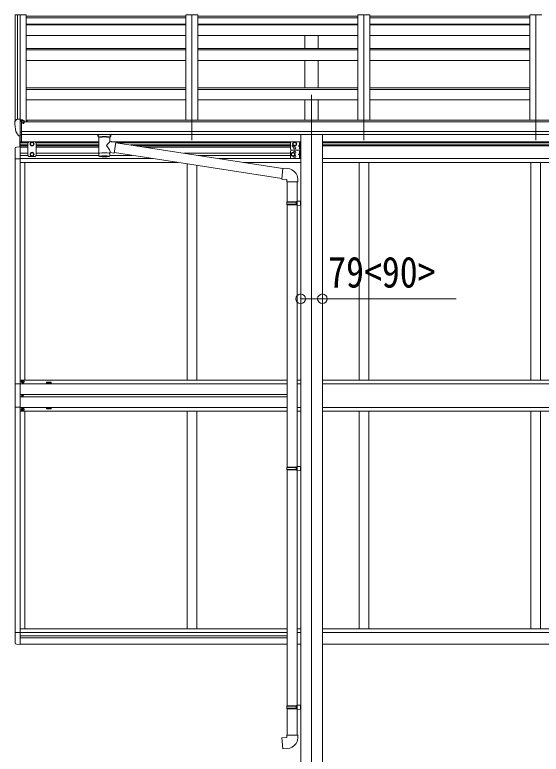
# Model space of a CAD drawing. Units: millimetres at full size, sheet at 1:40; details may follow other scales. Extents: x -11181 to 11305, y -7804 to 7716.
# Drawn here: x -1462 to 730, y -673 to 2410 of the extents above; entities that cross this region are included whole.
import ezdxf
from ezdxf.enums import TextEntityAlignment as Align

# ---------------------------------------------------------------- set-up
doc = ezdxf.new("R2010")
doc.units = ezdxf.units.MM
doc.header["$LTSCALE"] = 40
doc.header["$PDMODE"] = 32
doc.header["$PDSIZE"] = 40
for name, color, linetype, lineweight in [('0-1_本体', 4, 'Continuous', 9), ('0-2_部品', 7, 'Continuous', 9), ('0-8_PARTS2', 2, 'Continuous', 9), ('0-A_寸法', 6, 'Continuous', 9), ('1-1_GLASS', 4, 'Continuous', 9), ('1-2_GLASS_SEAL', 7, 'Continuous', 9)]:
    doc.layers.add(name, color=color, linetype=linetype, lineweight=lineweight)
doc.styles.add('ＭＳ ゴシック', font='')
doc.styles.get('ＭＳ ゴシック').set_extended_font_data('MS Gothic')

msp = doc.modelspace()

# ---------------------------------------------------------------- linework, layer by layer
at = {"layer": '0-1_本体'}
for p, q in [((-1460.27, 2408.2), (-1460.28, 1967.15)), ((-1459.33, 2409.09), (-1451.5, 2409.5)), ((-1451.28, 2409.42), (-1451.28, 1973.69)), ((-1451.2, 2409.31), (-1450.58, 2407.69)), ((-1415.28, 2409.51), (-1415.28, 1963.51)), ((-749.28, 2409.51), (-749.28, 1970.22)), ((-699.28, 2409.51), (-749.28, 2409.51)), ((-699.28, 2409.51), (-699.28, 1970.22)), ((-33.28, 2409.51), (-33.28, 1970.22)), ((16.72, 2409.51), (-33.28, 2409.51)), ((16.72, 2409.51), (16.72, 1970.22)), ((682.72, 2409.51), (682.72, 1970.22)), ((732.72, 2409.51), (682.72, 2409.51)), ((-749.28, 2403.42), (-1415.28, 2403.42)), ((-1415.28, 2396.51), (-749.28, 2396.51)), ((-33.28, 2403.42), (-699.28, 2403.42)), ((-699.28, 2396.51), (-33.28, 2396.51)), ((682.72, 2403.42), (16.72, 2403.42)), ((16.72, 2396.51), (682.72, 2396.51)), ((-1415.28, 2369.79), (-749.28, 2369.79)), ((-1415.28, 2367.21), (-749.28, 2367.21)), ((-699.28, 2369.79), (-33.28, 2369.79)), ((-699.28, 2367.21), (-33.28, 2367.21)), ((16.72, 2369.79), (682.72, 2369.79)), ((16.72, 2367.21), (682.72, 2367.21)), ((-1415.28, 2322.48), (-749.28, 2322.48)), ((-699.28, 2322.48), (-33.28, 2322.48)), ((-253.78, 2268.74), (-253.78, 2322.48)), ((-198.78, 2268.74), (-198.78, 2322.48)), ((16.72, 2322.48), (682.72, 2322.48)), ((-1415.28, 2268.74), (-749.28, 2268.74)), ((-1415.28, 2263.18), (-749.28, 2263.18)), ((-699.28, 2268.74), (-33.28, 2268.74)), ((-699.28, 2263.18), (-33.28, 2263.18)), ((16.72, 2268.74), (682.72, 2268.74)), ((16.72, 2263.18), (682.72, 2263.18)), ((-1415.28, 2219.18), (-749.28, 2219.18)), ((-699.28, 2219.18), (-33.28, 2219.18)), ((-253.78, 2105.09), (-253.78, 2219.18)), ((-198.78, 2105.09), (-198.78, 2219.18)), ((16.72, 2219.18), (682.72, 2219.18)), ((-1415.28, 2105.09), (-749.28, 2105.09)), ((-1415.28, 2098.3), (-749.28, 2098.3)), ((-699.28, 2105.09), (-33.28, 2105.09)), ((-699.28, 2098.3), (-33.28, 2098.3)), ((16.72, 2105.09), (682.72, 2105.09)), ((16.72, 2098.3), (682.72, 2098.3)), ((-1415.28, 2054.74), (-749.28, 2054.74)), ((-699.28, 2054.74), (-33.28, 2054.74)), ((-253.78, 1970.22), (-253.78, 2054.74)), ((-198.78, 1970.22), (-198.78, 2054.74)), ((16.72, 2054.74), (682.72, 2054.74)), ((4281.22, 1963.51), (-1433.78, 1963.51)), ((-1410.28, 1963.51), (-1410.28, 1970.22)), ((4257.72, 1970.22), (-1410.28, 1970.22)), ((-1433.78, 1922.29), (4281.22, 1922.29)), ((4281.22, 1910.44), (-1433.78, 1910.51)), ((-271.48, 1910.35), (-271.48, -1245.73)), ((-181.08, 1910.35), (-181.08, -1245.73))]:
    msp.add_line(p, q, dxfattribs=at)
msp.add_lwpolyline([(-1450.58, 1973.69), (-1450.58, 2409.51), (-1415.28, 2409.51)], dxfattribs=at)
msp.add_circle((-1426.31, 1958.78), 3, dxfattribs=at)
for centre, radius, start, end in [((-1459.28, 2408.09), 1, 93, 173.32986), ((-1451.48, 2409.2), 0.301, 21.06327, 92.86679)]:
    msp.add_arc(centre, radius, start, end, dxfattribs=at)
at = {"layer": '0-2_部品'}
for p, q in [((-1455.37, 1973.12), (-1459.43, 1967.32)), ((-1440.28, 1905.19), (-1440.28, 1973.69)), ((-1462.28, 1964.32), (-1462.28, 1963.69)), ((-1438.78, 1972.78), (-1440.28, 1972.78)), ((-1433.78, 1963.96), (-1440.28, 1964.36)), ((-1438.78, 1972.78), (-1438.78, 1966.61)), ((-1429.1, 1971.28), (-1438.78, 1972)), ((-1438.78, 1969.01), (-1424.78, 1968.95)), ((-1429.31, 1958.78), (-1428.78, 1958.78)), ((-1428.78, 1958.78), (-1428.48, 1958.78)), ((-1428.28, 1968.96), (-1428.28, 1970.86)), ((-1423.78, 1967.84), (-1423.78, 1963.51)), ((-1447.9, 1907), (-1457.65, 1922.38)), ((-1441.78, 1905.28), (-1445.49, 1905.51)), ((-1441.78, 1905.28), (-1440.28, 1905.19)), ((-1440.28, 1907.39), (-1439.78, 1907.39)), ((-1439.78, 1907.39), (-1439.28, 1908.39)), ((-1433.78, 1908.39), (-1439.28, 1908.39)), ((-1115.98, 1904.19), (-1115.98, 1910.3)), ((-1111.88, 1899.69), (-1111.9, 1819.39)), ((-1066.08, 1882.11), (-1066.08, 1899.7)), ((-1040.86, 1878.21), (-1066.08, 1882.12)), ((-1061.98, 1904.19), (-1061.98, 1910.3)), ((-1040.86, 1878.21), (-1047.88, 1832.95)), ((-345.75, 1768.3), (-1041.17, 1876.19)), ((-1066.06, 1819.39), (-1066.08, 1836.02)), ((-1066.08, 1835.77), (-1047.88, 1832.95)), ((-349.42, 1726.37), (-1047.61, 1834.69)), ((-324.76, 1768.24), (-345.59, 1770.07)), ((-329.68, 1712.5), (-283.68, 1712.5)), ((-327.68, 1712.5), (-327.68, 1629.84)), ((-285.68, 1712.5), (-285.68, 1632.4)), ((-283.68, 1712.5), (-283.68, 1723.41)), ((-329.68, 1627.84), (-328.68, 1629.84)), ((-329.68, 1627.84), (-285.68, 1627.84)), ((-329.68, 1627.84), (-329.68, 1619.84)), ((-329.68, 1619.84), (-285.68, 1619.84)), ((-329.68, 1619.84), (-328.68, 1617.84)), ((-328.68, 1629.84), (-285.68, 1629.84)), ((-328.68, 1617.84), (-285.68, 1617.84)), ((-327.68, 1617.84), (-327.68, 523.65)), ((-290.16, 1627.84), (-290.58, 1629.84)), ((-287.68, 1632.34), (-271.68, 1632.81)), ((-287.68, 1630.34), (-287.68, 1632.34)), ((-287.68, 1630.34), (-285.68, 1630.34)), ((-287.68, 1615.34), (-287.68, 1617.34)), ((-287.68, 1615.34), (-271.68, 1614.87)), ((-285.68, 1615.28), (-285.68, 526.21)), ((-271.68, 1632.81), (-271.68, 1614.87)), ((-287.68, 526.15), (-271.68, 526.62)), ((-287.68, 524.15), (-287.68, 526.15)), ((-287.68, 524.15), (-285.68, 524.15)), ((-271.68, 526.62), (-271.68, 508.68)), ((-329.68, 521.65), (-328.68, 523.65)), ((-329.68, 521.65), (-285.68, 521.65)), ((-329.68, 521.65), (-329.68, 513.65)), ((-329.68, 513.65), (-285.68, 513.65)), ((-329.68, 513.65), (-328.68, 511.65)), ((-328.68, 523.65), (-285.68, 523.65)), ((-328.68, 511.65), (-285.68, 511.65)), ((-327.68, 511.65), (-327.68, -471.51)), ((-290.16, 521.65), (-290.58, 523.65)), ((-287.68, 509.15), (-287.68, 511.15)), ((-287.68, 509.15), (-271.68, 508.68)), ((-285.68, 509.09), (-285.68, -468.95)), ((-329.68, -473.51), (-328.68, -471.51)), ((-329.68, -473.51), (-285.68, -473.51)), ((-329.68, -473.51), (-329.68, -481.51)), ((-329.68, -481.51), (-285.68, -481.51)), ((-329.68, -481.51), (-328.68, -483.51)), ((-328.68, -471.51), (-285.68, -471.51)), ((-328.68, -483.51), (-285.68, -483.51)), ((-327.68, -483.51), (-327.68, -593.51)), ((-290.16, -473.51), (-290.58, -471.51)), ((-287.68, -469.01), (-271.68, -468.54)), ((-287.68, -471.01), (-287.68, -469.01)), ((-287.68, -471.01), (-285.68, -471.01)), ((-287.68, -486.01), (-287.68, -484.01)), ((-287.68, -486.01), (-271.68, -486.48)), ((-285.68, -486.07), (-285.68, -593.51)), ((-271.68, -468.54), (-271.68, -486.48)), ((-329.68, -593.51), (-283.68, -593.51)), ((-329.68, -603.51), (-329.68, -593.51)), ((-283.68, -593.51), (-283.68, -604.42))]:
    msp.add_line(p, q, dxfattribs=at)
for points in [[(-1440.28, 1973.69), (-1452.28, 1973.69), (-1454.61, 1973.55)], [(-1433.78, 1908.39), (-1433.78, 1966.61), (-1438.78, 1966.61)], [(-1429.1, 1971.28), (-1428.94, 1971.26), (-1428.78, 1971.23), (-1428.63, 1971.18), (-1428.51, 1971.13), (-1428.41, 1971.07), (-1428.34, 1971.01), (-1428.29, 1970.93), (-1428.28, 1970.86)], [(-1428.48, 1959.96), (-1428.48, 1958.78), (-1423.78, 1958.78)], [(-1423.78, 1960.39), (-1423.78, 1958.78), (-1423.31, 1958.78)], [(-1440.28, 1919.08), (-1437.12, 1919.49), (-1433.78, 1919.92)], [(-1115.94, 1904.13), (-1115.97, 1904.48), (-1115.72, 1905.44), (-1115.2, 1906.33), (-1114.39, 1907.16), (-1113.28, 1907.96), (-1111.88, 1908.69)], [(-1115.94, 1904.24), (-1115.97, 1903.89), (-1115.72, 1902.93), (-1115.2, 1902.05), (-1114.39, 1901.21), (-1113.28, 1900.41), (-1111.88, 1899.69)], [(-1066.08, 1908.67), (-1065.85, 1908.58), (-1064.49, 1907.85), (-1063.38, 1907), (-1062.62, 1906.13), (-1062.16, 1905.23), (-1061.99, 1904.35)], [(-1066.08, 1899.7), (-1065.85, 1899.79), (-1064.49, 1900.53), (-1063.38, 1901.37), (-1062.62, 1902.24), (-1062.16, 1903.14), (-1061.99, 1904.02)], [(-345.59, 1770.07), (-349.6, 1724.24), (-329.68, 1722.5), (-329.68, 1712.5)], [(-290.16, 1627.84), (-290.16, 1619.84), (-290.58, 1617.84)], [(-287.68, 1617.34), (-285.68, 1617.34), (-285.68, 1630.34)], [(-287.68, 511.15), (-285.68, 511.15), (-285.68, 524.15)], [(-290.16, 521.65), (-290.16, 513.65), (-290.58, 511.65)], [(-290.16, -473.51), (-290.16, -481.51), (-290.58, -483.51)], [(-287.68, -484.01), (-285.68, -484.01), (-285.68, -471.01)], [(-324.76, -649.25), (-345.59, -651.08), (-349.6, -605.25), (-329.68, -603.51)]]:
    msp.add_lwpolyline(points, dxfattribs=at)
for centre, radius, start, end in [((-1454.55, 1972.55), 1, 93.5, 145), ((-1459.28, 1964.32), 3, 93, 180), ((-1269.79, 1963.69), 192.49, 180.0008, 192.1233), ((-1426.28, 1958.78), 2.5, 151.64236, 180), ((-1426.28, 1958.78), 2.5, 0, 151.64236), ((-1455.05, 1923.88), 3, 191.83348, 210), ((-1445.3, 1908.5), 3, 210, 266.5), ((-1098.91, 1858.97), 51.38, 92.46126, 104.61963), ((-1079.03, 1858.97), 51.38, 75.38037, 87.53874), ((-328.68, 1723.41), 45, 0, 85), ((-328.68, -604.42), 45, 275, 0)]:
    msp.add_arc(centre, radius, start, end, dxfattribs=at)
for centre, major_axis, ratio, start_param, end_param in [((-1424.78, 1967.85), (-0.02, 1.1), 0.906239, 4.6917496, 6.2625459), ((-1088.98, 1898.49), (-22.91, -0.42), 0.072511, 4.711586, 6.2823824), ((-1088.96, 1900.12), (-22.91, -0.42), 0.072511, 4.711586, 6.2823824), ((-1089, 1900.12), (22.92, -0.42), 0.07247, 0.0008089, 1.5716053), ((-1089, 1898.49), (22.92, -0.42), 0.07247, 0.0008089, 1.5716053), ((-1086.43, 1859.92), (20.32, 22.25), 0.045535, 4.9756507, 6.2441899), ((-1077.98, 1904.19), (16, 0), 0.361356, 0, 0.0194874), ((-1077.98, 1904.19), (16, 0), 0.361356, 6.2636979, 6.2831853), ((-1088.98, 1862.56), (-22.81, 26.62), 0.234429, 3.1563334, 4.5976381), ((-1088.98, 1819.39), (22.92, 0), 0.101955, 6.2829723, 9.4248207), ((-1088.98, 1819.39), (22.92, 0), 0.101955, 3.1415499, 6.2833984), ((-1088.98, 1831.83), (22.91, 0), 0.122865, 6.2831853, 9.424778)]:
    msp.add_ellipse(centre, major_axis=major_axis, ratio=ratio, start_param=start_param, end_param=end_param, dxfattribs=at)
at = {"layer": '0-8_PARTS2'}
for p, q in [((-1440.28, 2406.37), (-1440.28, 1887.08)), ((-724.28, 2406.37), (-724.28, 1887.08)), ((-8.28, 2406.37), (-8.28, 1887.08)), ((707.72, 2406.37), (707.72, 1887.08)), ((-226.28, 2075.89), (-226.28, -1299.34))]:
    msp.add_line(p, q, dxfattribs=at)
at = {"layer": '0-A_寸法'}
for p, q in [((-271.48, 1225.55), (-181.08, 1225.55)), ((-181.08, 1225.55), (376.54, 1225.55))]:
    msp.add_line(p, q, dxfattribs=at)
for p in [(-271.48, 1225.55), (-181.08, 1225.55)]:
    msp.add_point(p, dxfattribs=at)
at = {"layer": '1-1_GLASS'}
for p, q in [((-1440.28, 1879.19), (-1404.78, 1879.19)), ((-1440.28, 1875.69), (-1407.78, 1875.69)), ((-1440.28, 1866.69), (-1407.78, 1866.69)), ((-1440.28, 1863.19), (-1407.78, 1863.19)), ((-1440.28, 1858.89), (-1440.28, 821.69)), ((-1407.78, 1858.19), (-1440.28, 1858.19)), ((-1375.78, 1879.19), (-1111.88, 1879.19)), ((-1372.78, 1875.69), (-1111.89, 1875.69)), ((-1372.78, 1866.69), (-1111.89, 1866.69)), ((-1372.78, 1863.19), (-1111.89, 1863.19)), ((-1111.89, 1858.19), (-1372.78, 1858.19)), ((-1060.51, 1879.19), (-311.48, 1879.19)), ((-1037.94, 1875.69), (-313.45, 1875.69)), ((-979.93, 1866.69), (-313.48, 1866.69)), ((-957.37, 1863.19), (-313.48, 1863.19)), ((-632.2, 1858.19), (-925.14, 1858.19)), ((-313.48, 1858.19), (-632.2, 1858.19)), ((-181.08, 1879.19), (3039.92, 1879.19)), ((-181.08, 1875.69), (3039.92, 1875.69)), ((-181.08, 1866.69), (3039.92, 1866.69)), ((-181.08, 1863.19), (3039.92, 1863.19)), ((-1440.28, 1832.19), (-1407.78, 1832.19)), ((-1440.28, 1823.19), (-1407.78, 1823.19)), ((-1372.78, 1832.19), (-1111.89, 1832.19)), ((-1372.78, 1823.19), (-1111.9, 1823.19)), ((-1066.07, 1823.19), (-973.5, 1823.19)), ((-757.55, 1832.19), (-313.48, 1832.19)), ((-699.54, 1823.19), (-313.48, 1823.19)), ((-1460.28, 1809.49), (-1460.28, 870.89)), ((-886.48, 1809.69), (-1440.28, 1809.69)), ((-783.35, 1793.69), (-1440.28, 1793.69)), ((-1420.28, 1793.69), (-1420.28, 886.69)), ((-612.52, 1809.69), (-271.48, 1809.69)), ((-271.48, 1793.69), (-509.38, 1793.69)), ((-181.08, 1809.69), (3039.92, 1809.69)), ((-181.08, 1793.69), (3039.92, 1793.69)), ((-28.28, 1793.69), (-28.28, 886.69)), ((11.72, 1793.69), (11.72, 886.69)), ((687.72, 1793.69), (687.72, 886.69)), ((727.72, 1793.69), (727.72, 886.69)), ((-744.28, 1787.63), (-744.28, 886.69)), ((-704.28, 1781.42), (-704.28, 886.69)), ((-1440.28, 886.69), (-327.48, 886.69)), ((-1440.28, 870.69), (-327.48, 870.69)), ((-285.08, 886.69), (-271.08, 886.69)), ((-285.08, 870.69), (-271.08, 870.69)), ((-181.08, 886.69), (3039.92, 886.69)), ((-181.08, 870.69), (3039.92, 870.69)), ((-1440.28, 826.13), (-327.48, 826.13)), ((-1440.28, 821.69), (-1440.28, -215.31)), ((-327.48, 817.13), (-1440.28, 817.13)), ((-1460.28, 772.49), (-1460.28, -166.11)), ((-1440.28, 772.69), (-327.48, 772.69)), ((-285.08, 772.69), (-271.08, 772.69)), ((-181.08, 772.69), (3039.92, 772.69)), ((-327.48, 756.69), (-1440.28, 756.69)), ((-1420.28, 756.69), (-1420.28, -150.31)), ((-744.28, -150.31), (-744.28, 756.93)), ((-704.28, -150.31), (-704.28, 753.43)), ((-285.08, 756.69), (-271.08, 756.69)), ((-181.08, 756.69), (3039.92, 756.69)), ((-28.28, -150.31), (-28.28, 756.69)), ((11.72, -150.31), (11.72, 756.69)), ((687.72, 756.69), (687.72, -150.31)), ((727.72, 756.69), (727.72, -150.31)), ((-1440.28, -150.31), (-327.68, -150.31)), ((-285.28, -150.31), (-271.28, -150.31)), ((-181.08, -150.31), (3039.92, -150.31)), ((-1440.28, -166.31), (-327.68, -166.31)), ((-1440.28, -179.81), (-327.68, -179.81)), ((-285.28, -166.31), (-271.28, -166.31)), ((-181.08, -166.31), (3039.92, -166.31)), ((-1440.28, -188.81), (-327.68, -188.81)), ((-1440.28, -214.81), (-327.68, -214.81)), ((-285.28, -214.81), (-271.28, -214.81)), ((-181.08, -214.81), (3039.92, -214.81))]:
    msp.add_line(p, q, dxfattribs=at)
for points in [[(-1310.28, 873.19), (-1330.28, 873.19), (-1330.28, 878.19), (-1310.28, 878.19)], [(-1310.28, 771.19), (-1330.28, 771.19), (-1330.28, 766.19), (-1310.28, 766.19)]]:
    msp.add_lwpolyline(points, close=True, dxfattribs=at)
at = {"layer": '1-2_GLASS_SEAL'}
for p, q in [((-1441.78, 1858.69), (-1441.78, 1905.29)), ((-1441.78, 1858.69), (-1441.78, 1905.29)), ((-1440.28, 1858.69), (-1440.28, 1905.19)), ((-1434.78, 1879.19), (-1434.78, 1908.39)), ((-1460.78, 1852.4), (-1460.78, 1809.49)), ((-1440.28, 1858.69), (-1455.57, 1857.89)), ((-1403.78, 1880.19), (-1407.78, 1876.19)), ((-1407.78, 1876.19), (-1407.78, 1822.7)), ((-1376.78, 1880.19), (-1403.78, 1880.19)), ((-1376.78, 1880.19), (-1372.78, 1876.19)), ((-1372.78, 1822.7), (-1372.78, 1876.19)), ((-313.48, 1875.19), (-313.48, 1850.19)), ((-308.48, 1880.19), (-271.48, 1880.19)), ((-273.98, 1862.69), (-280.98, 1862.69)), ((-274.48, 1875.69), (-275.28, 1875.55)), ((-274.48, 1867.69), (-275.28, 1867.83)), ((-274.48, 1857.69), (-275.28, 1857.55)), ((-274.48, 1849.69), (-275.28, 1849.83)), ((-274.48, 1867.69), (-273.98, 1867.78)), ((-274.48, 1849.69), (-273.98, 1849.78)), ((-273.98, 1880.19), (-273.98, 1845.19)), ((-271.48, 1880.19), (-271.48, 1845.19)), ((-1403.78, 1818.7), (-1407.78, 1822.7)), ((-1390.28, 1835.2), (-1396.78, 1831.44)), ((-1396.78, 1831.44), (-1396.78, 1823.94)), ((-1396.78, 1823.94), (-1390.28, 1820.19)), ((-1383.78, 1831.44), (-1390.28, 1835.2)), ((-1390.28, 1820.19), (-1383.78, 1823.94)), ((-1383.78, 1823.94), (-1383.78, 1831.44)), ((-1376.78, 1818.7), (-1372.78, 1822.7)), ((-313.48, 1840.19), (-313.48, 1815.19)), ((-308.48, 1845.19), (-271.48, 1845.19)), ((-308.48, 1845.19), (-271.48, 1845.19)), ((-273.98, 1827.69), (-280.98, 1827.69)), ((-274.48, 1840.69), (-275.28, 1840.55)), ((-274.48, 1832.69), (-275.28, 1832.83)), ((-274.48, 1822.69), (-275.28, 1822.55)), ((-274.48, 1832.69), (-273.98, 1832.78)), ((-273.98, 1845.19), (-273.98, 1810.19)), ((-271.48, 1845.19), (-271.48, 1810.19)), ((-1440.28, 1809.49), (-1460.78, 1809.49)), ((-1376.78, 1818.7), (-1403.78, 1818.7)), ((-308.48, 1810.19), (-271.48, 1810.19)), ((-274.48, 1814.69), (-275.28, 1814.83)), ((-274.48, 1814.69), (-273.98, 1814.78)), ((-1430.78, 879.69), (-1431.78, 879.69)), ((-1427.78, 880.69), (-1426.78, 880.69)), ((-1431.51, 822.6), (-1432.33, 822.6)), ((-1429.05, 821.78), (-1428.23, 821.78)), ((-1430.78, 764.69), (-1431.78, 764.69)), ((-1427.78, 763.69), (-1426.78, 763.69)), ((-1440.28, -166.11), (-1460.78, -166.11)), ((-1460.78, -209.02), (-1460.78, -166.11)), ((-1440.28, -215.31), (-1455.57, -214.51))]:
    msp.add_line(p, q, dxfattribs=at)
for points in [[(-1396.78, 1874.94), (-1390.28, 1878.7), (-1383.78, 1874.94)], [(-1383.78, 1874.94), (-1383.78, 1867.44), (-1390.28, 1863.69), (-1396.78, 1867.44), (-1396.78, 1874.94)], [(-273.98, 1867.69), (-280.98, 1862.69), (-273.98, 1857.69)], [(-273.59, 1871.69), (-274.23, 1872.88), (-276.46, 1873.99)], [(-273.59, 1871.69), (-274.23, 1870.5), (-276.46, 1869.39)], [(-273.59, 1853.69), (-274.23, 1854.88), (-276.46, 1855.99)], [(-273.59, 1853.69), (-274.23, 1852.5), (-276.46, 1851.39)], [(-274.48, 1867.69), (-274.48, 1875.69), (-273.98, 1875.6), (-273.98, 1867.78)], [(-274.48, 1849.69), (-274.48, 1857.69), (-273.98, 1857.6), (-273.98, 1849.78)], [(-273.98, 1832.69), (-280.98, 1827.69), (-273.98, 1822.69)], [(-273.59, 1836.69), (-274.23, 1837.88), (-276.46, 1838.99)], [(-273.59, 1836.69), (-274.23, 1835.5), (-276.46, 1834.39)], [(-273.59, 1818.69), (-274.23, 1819.88), (-276.46, 1820.99)], [(-274.48, 1832.69), (-274.48, 1840.69), (-273.98, 1840.6), (-273.98, 1832.78)], [(-274.48, 1814.69), (-274.48, 1822.69), (-273.98, 1822.6), (-273.98, 1814.78)], [(-273.59, 1818.69), (-274.23, 1817.5), (-276.46, 1816.39)], [(-1440.28, 871.19), (-1460.98, 871.19), (-1460.98, 773.19), (-1440.28, 773.19)], [(-1431.78, 879.69), (-1431.78, 880.69), (-1430.78, 880.69)], [(-1429.78, 881.69), (-1429.78, 882.69), (-1428.78, 882.69), (-1428.78, 881.69)], [(-1428.78, 878.69), (-1428.78, 877.69), (-1429.78, 877.69), (-1429.78, 878.69)], [(-1426.78, 880.69), (-1426.78, 879.69), (-1427.78, 879.69)], [(-1432.33, 822.6), (-1432.33, 821.78), (-1431.51, 821.78)], [(-1429.87, 823.42), (-1429.87, 824.24), (-1430.69, 824.24), (-1430.69, 823.42)], [(-1430.69, 820.96), (-1430.69, 820.14), (-1429.87, 820.14), (-1429.87, 820.96)], [(-1428.23, 821.78), (-1428.23, 822.6), (-1429.05, 822.6)], [(-1431.78, 764.69), (-1431.78, 763.69), (-1430.78, 763.69)], [(-1428.78, 765.69), (-1428.78, 766.69), (-1429.78, 766.69), (-1429.78, 765.69)], [(-1429.78, 762.69), (-1429.78, 761.69), (-1428.78, 761.69), (-1428.78, 762.69)], [(-1426.78, 763.69), (-1426.78, 764.69), (-1427.78, 764.69)]]:
    msp.add_lwpolyline(points, dxfattribs=at)
for points in [[(-296.48, 1863.69), (-289.98, 1867.44), (-289.98, 1874.94), (-296.48, 1878.7), (-302.98, 1874.94), (-302.98, 1867.44)], [(-303.48, 1820.19), (-296.98, 1823.94), (-296.98, 1831.44), (-303.48, 1835.2), (-309.98, 1831.44), (-309.98, 1823.94)]]:
    msp.add_lwpolyline(points, close=True, dxfattribs=at)
for centre, radius in [((-1390.28, 1871.19), 8.5), ((-1390.28, 1871.19), 7.5), ((-1390.28, 1871.19), 6.5), ((-296.48, 1871.19), 8.5), ((-296.48, 1871.19), 7.5), ((-296.48, 1871.19), 6.5), ((-296.48, 1854.19), 4.25), ((-1390.28, 1827.69), 8.5), ((-1390.28, 1827.69), 7.5), ((-1390.28, 1827.69), 6.5), ((-303.48, 1827.69), 8.5), ((-303.48, 1827.69), 7.5), ((-303.48, 1827.69), 6.5), ((-1429.28, 880.19), 5.9), ((-1430.28, 822.19), 3.75), ((-1429.28, 764.19), 5.9)]:
    msp.add_circle(centre, radius, dxfattribs=at)
for centre, radius, start, end in [((-1455.28, 1852.4), 5.5, 93, 180), ((-308.48, 1875.19), 5, 90, 180), ((-308.48, 1850.19), 5, 180, 270), ((-303.48, 1862.69), 4.25, 94.76077, 6.29431), ((-270.38, 1871.69), 6.5, 147.94412, 212.05588), ((-270.38, 1853.69), 6.5, 147.94412, 212.05588), ((-275.12, 1874.66), 0.9, 100, 147.94412), ((-275.12, 1868.72), 0.9, 212.05588, 260), ((-275.12, 1856.66), 0.9, 100, 147.94412), ((-275.12, 1850.72), 0.9, 212.05588, 260), ((-308.48, 1840.19), 5, 90, 180), ((-296.48, 1836.19), 4.25, 274.76077, 186.29431), ((-296.48, 1819.19), 4.25, 173.70569, 85.23923), ((-270.38, 1836.69), 6.5, 147.94412, 212.05588), ((-270.38, 1818.69), 6.5, 147.94412, 212.05588), ((-275.12, 1839.66), 0.9, 100, 147.94412), ((-275.12, 1833.72), 0.9, 212.05588, 260), ((-275.12, 1821.66), 0.9, 100, 147.94412), ((-308.48, 1815.19), 5, 180, 270), ((-275.12, 1815.72), 0.9, 212.05588, 260), ((-1430.78, 881.69), 1, 270, 0), ((-1430.78, 878.69), 1, 0, 90), ((-1427.78, 881.69), 1, 180, 270), ((-1427.78, 878.69), 1, 90, 180), ((-1431.51, 823.42), 0.82, 270, 0), ((-1431.51, 820.96), 0.82, 0, 90), ((-1429.05, 823.42), 0.82, 180, 270), ((-1429.05, 820.96), 0.82, 90, 180), ((-1430.78, 765.69), 1, 270, 0), ((-1430.78, 762.69), 1, 0, 90), ((-1427.78, 765.69), 1, 180, 270), ((-1427.78, 762.69), 1, 90, 180), ((-1455.28, -209.02), 5.5, 180, 267)]:
    msp.add_arc(centre, radius, start, end, dxfattribs=at)

# ---------------------------------------------------------------- texts
at = {"layer": '0-A_寸法', "color": 7, "style": 'ＭＳ ゴシック', "width": 0.85}
msp.add_text('79<90>', height=129, dxfattribs=at).set_placement((-157.08, 1233.55), align=Align.BOTTOM_LEFT)

doc.saveas('drawing.dxf')
